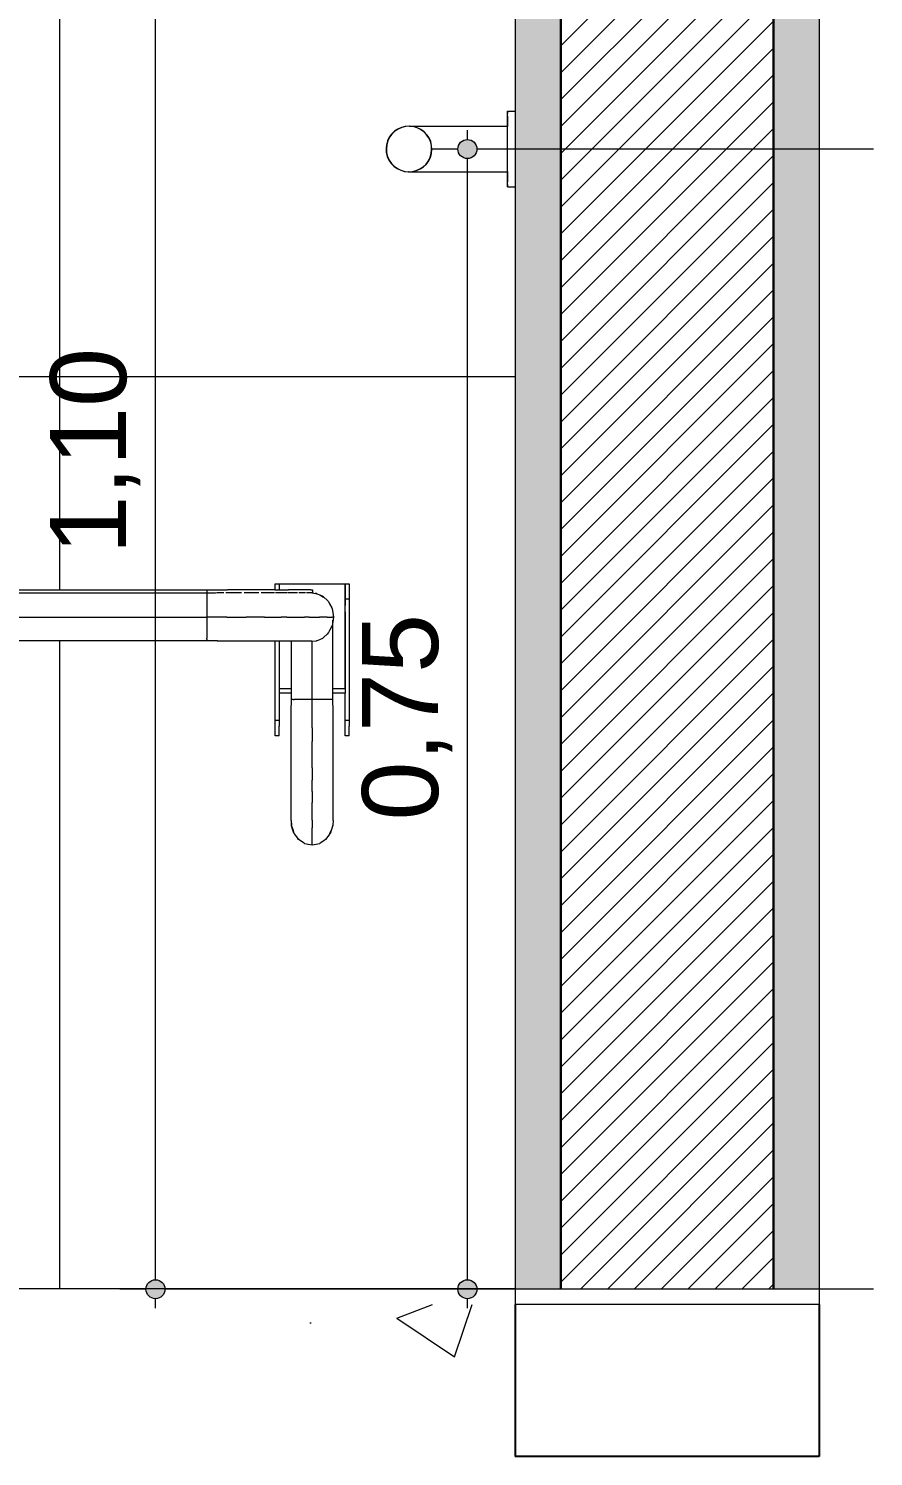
# Model space of a CAD drawing. Header units: metres. Extents: x -1.4 to 64, y -2.2 to 1.7.
# Drawn here: x 56.538 to 57.094, y -2.152 to -1.213 of the extents above; entities that cross this region are included whole.
import ezdxf

# ---------------------------------------------------------------- set-up
doc = ezdxf.new("R2010")
doc.units = ezdxf.units.M
doc.header["$MEASUREMENT"] = 0
doc.layers.add('COTAS CORTE', color=7, linetype='Continuous')
doc.layers.add('PAREDE CONSTRUIR', color=7, linetype='Continuous')
for name, color, linetype, lineweight, true_color in [('COTAS CORTE_Caneta_No__25', 7, 'Continuous', 13, 0x982312), ('LAJES.EST_Caneta_No__254', 7, 'Continuous', 0, 0xd1c9ad), ('LAJES.EST_Caneta_No__97', 7, 'Continuous', 13, 0x6b6b6b), ('LOUCAS-METAIS.ARQ_Caneta_No__96', 7, 'Continuous', 0, 0xb6b6b6), ('PAREDE CONSTRUIR_Caneta_No__97', 7, 'Continuous', 13, 0x6b6b6b)]:
    doc.layers.add(name, color=color, linetype=linetype, lineweight=lineweight, true_color=true_color)
for name, color, linetype, lineweight in [('LAJES.EST_Caneta_No__4', 7, 'Continuous', 25), ('LAJES.EST_Caneta_No__7', 7, 'Continuous', 13), ('LOUCAS-METAIS.ARQ_Caneta_No__255', 255, 'Continuous', 0), ('PAREDE CONSTRUIR_Caneta_No__241', 7, 'Continuous', 13), ('PAREDE CONSTRUIR_Caneta_No__3', 7, 'Continuous', 30)]:
    doc.layers.add(name, color=color, linetype=linetype, lineweight=lineweight)
doc.styles.add('GENERATED_STYLE_1', font='arial.ttf')
doc.dimstyles.new('GENERATED_STYLE__1', dxfattribs={"dimtxt": 0.05, "dimasz": 0.02375, "dimexe": 0.18, "dimexo": 0.267183, "dimgap": 0, "dimtad": 1, "dimzin": 0, "dimdsep": 46, "dimtxsty": 'GENERATED_STYLE_1', "dimblk": 'ARROWHEAD_11', "dimblk1": 'ARROWHEAD_11', "dimblk2": 'ARROWHEAD_11', "dimcen": 0.09, "dimclrd": 256, "dimclre": 256, "dimclrt": 256, "dimadec": 0, "dimazin": 0, "dimtfac": 1, "dimtdec": 4, "dimtmove": 0, "dimatfit": 3, "dimfxl": 0, "dimtolj": 1, "dimtzin": 0, "dimarcsym": 0})
pattern_1 = [(45, (89.65753, -1.54186), (-0.159099, 0.159099), [0, -0.15, 0, -0.225]), (110, (90.15753, -1.54186), (0.2114308, 0.0769545), [0, -0.11, 0, -0.19])]
pattern_2 = [(50, (89.65753, -2.04186), (-0.546554, 0.047817), [0.05715, -0.62865]), (355, (89.6575, -2.04186), (-0.10573, 0.5731705), [0.04572, -0.502922]), (100.4514, (89.70307, -2.04584), (0.440824, 0.525353), [0.04857, -0.534271]), (46.1842, (89.6575, -1.88946), (-0.813237, 0.126127), [0.085725, -0.942975]), (96.6356, (89.7253, -1.9), (0.712212, 0.742278), [0.072855, -0.801407]), (351.1842, (89.6575, -1.88946), (0.712212, 0.742278), [0.06858, -0.75438]), (21, (89.73373, -1.92756), (-0.454843, 0.3067956), [0.05715, -0.62865]), (326, (89.7337, -1.92756), (0.185406, 0.552564), [0.04572, -0.50292]), (71.4514, (89.77163, -1.9531), (0.640249, 0.245768), [0.04857, -0.53427]), (37.5, (89.65753, -2.04186), (0.0092658, 0.2536651), [0, -0.496824, 0, -0.51054, 0, -0.504825]), (7.5, (89.65753, -2.04186), (0.200459, 0.3005417), [0, -0.291084, 0, -0.485394, 0, -0.192405]), (327.5, (89.4876, -2.04186), (-0.4067718, 0.0171862), [0, -0.1905, 0, -0.59436, 0, -0.78867]), (317.5, (89.4114, -2.04186), (0.4443875, 0.0762795), [0, -0.24765, 0, -0.394716, 0, -0.56007])]

# ---------------------------------------------------------------- blocks, each defined once
blk = doc.blocks.new('*D166', base_point=(89.65753, -2.04186))
at = {"layer": 'COTAS CORTE_Caneta_No__25', "linetype": 'Continuous', "lineweight": 13, "true_color": 0x982312}
for points in [[(56.6149, -0.94186), (56.61538, -0.94425), (56.61673, -0.94627), (56.61876, -0.94763), (56.62115, -0.94811), (56.62354, -0.94763), (56.62557, -0.94627), (56.62692, -0.94425), (56.6274, -0.94186), (56.62692, -0.93946), (56.62557, -0.93744), (56.62354, -0.93608), (56.62115, -0.93561), (56.61876, -0.93608), (56.61673, -0.93744), (56.61538, -0.93946)], [(56.6149, -2.04186), (56.61538, -2.04425), (56.61673, -2.04627), (56.61876, -2.04763), (56.62115, -2.04811), (56.62354, -2.04763), (56.62557, -2.04627), (56.62692, -2.04425), (56.6274, -2.04186), (56.62692, -2.03946), (56.62557, -2.03744), (56.62354, -2.03608), (56.62115, -2.03561), (56.61876, -2.03608), (56.61673, -2.03744), (56.61538, -2.03946)]]:
    blk.add_hatch(color=24, dxfattribs=at).paths.add_polyline_path(points)
at = {"layer": 'COTAS CORTE_Caneta_No__25', "color": 24, "linetype": 'Continuous', "lineweight": 13, "true_color": 0x982312}
for p, q in [((56.62115, -0.93561), (56.62115, -0.92936)), ((56.6149, -0.94186), (56.59771, -0.94186)), ((56.62115, -2.03561), (56.62115, -0.94811)), ((56.88833, -0.94186), (56.6274, -0.94186)), ((56.6149, -2.04186), (56.59771, -2.04186)), ((56.88833, -2.04186), (56.6274, -2.04186)), ((56.62115, -2.05436), (56.62115, -2.04811))]:
    blk.add_line(p, q, dxfattribs=at)
for centre in [(56.62115, -0.94186), (56.62115, -2.04186)]:
    blk.add_circle(centre, 0.00625, dxfattribs=at)
at = {"layer": 'COTAS CORTE_Caneta_No__25', "color": 24, "lineweight": 13, "true_color": 0x982312, "insert": (56.61115, -1.55859), "char_height": 0.05, "attachment_point": 7, "rotation": 90, "style": 'GENERATED_STYLE_1'}
blk.add_mtext('\\A1;{\\pql;\\fArial|b0|i0|c0|p0;\\W1.000000;1,10}', dxfattribs=at)
blk = doc.blocks.new('ARROWHEAD_11')
at = {"color": 0, "linetype": 'Continuous', "lineweight": 0}
blk.add_line((0, 0), (-1, 0), dxfattribs=at)
at = {"color": 0, "linetype": 'Continuous', "lineweight": 0, "const_width": 0.25, "flags": 128}
blk.add_lwpolyline([(-0.125, 0, 1), (0.125, 0, 1)], format="xyb", close=True, dxfattribs=at)
blk = doc.blocks.new('*D171', base_point=(89.65753, -2.04186))
at = {"layer": 'COTAS CORTE_Caneta_No__25', "linetype": 'Continuous', "lineweight": 13, "true_color": 0x982312}
for points in [[(55.79227, -1.29186), (55.79274, -1.29425), (55.7941, -1.29627), (55.79612, -1.29763), (55.79852, -1.29811), (55.80091, -1.29763), (55.80294, -1.29627), (55.80429, -1.29425), (55.80477, -1.29186), (55.80429, -1.28946), (55.80294, -1.28744), (55.80091, -1.28608), (55.79852, -1.28561), (55.79612, -1.28608), (55.7941, -1.28744), (55.79274, -1.28946)], [(55.79227, -2.04186), (55.79274, -2.04425), (55.7941, -2.04627), (55.79612, -2.04763), (55.79852, -2.04811), (55.80091, -2.04763), (55.80294, -2.04627), (55.80429, -2.04425), (55.80477, -2.04186), (55.80429, -2.03946), (55.80294, -2.03744), (55.80091, -2.03608), (55.79852, -2.03561), (55.79612, -2.03608), (55.7941, -2.03744), (55.79274, -2.03946)]]:
    blk.add_hatch(color=24, dxfattribs=at).paths.add_polyline_path(points)
at = {"layer": 'COTAS CORTE_Caneta_No__25', "color": 24, "linetype": 'Continuous', "lineweight": 13, "true_color": 0x982312}
for p, q in [((55.79227, -1.29186), (55.77508, -1.29186)), ((56.0657, -1.29186), (55.80477, -1.29186)), ((55.79852, -2.03561), (55.79852, -1.29811)), ((55.79227, -2.04186), (55.77508, -2.04186)), ((56.0657, -2.04186), (55.80477, -2.04186)), ((55.79852, -2.05436), (55.79852, -2.04811))]:
    blk.add_line(p, q, dxfattribs=at)
for centre in [(55.79852, -1.29186), (55.79852, -2.04186)]:
    blk.add_circle(centre, 0.00625, dxfattribs=at)
at = {"layer": 'COTAS CORTE_Caneta_No__25', "color": 24, "lineweight": 13, "true_color": 0x982312, "insert": (55.78852, -1.73359), "char_height": 0.05, "attachment_point": 7, "rotation": 90, "style": 'GENERATED_STYLE_1'}
blk.add_mtext('\\A1;{\\pql;\\fArial|b0|i0|c0|p0;\\W1.000000;0,75}', dxfattribs=at)
blk = doc.blocks.new('*D173', base_point=(89.65753, -2.04186))
at = {"layer": 'COTAS CORTE_Caneta_No__25', "linetype": 'Continuous', "lineweight": 13, "true_color": 0x982312}
for points in [[(56.82012, -1.29186), (56.82059, -1.29425), (56.82195, -1.29627), (56.82398, -1.29763), (56.82637, -1.29811), (56.82876, -1.29763), (56.83079, -1.29627), (56.83214, -1.29425), (56.83262, -1.29186), (56.83214, -1.28946), (56.83079, -1.28744), (56.82876, -1.28608), (56.82637, -1.28561), (56.82398, -1.28608), (56.82195, -1.28744), (56.82059, -1.28946)], [(56.82012, -2.04186), (56.82059, -2.04425), (56.82195, -2.04627), (56.82398, -2.04763), (56.82637, -2.04811), (56.82876, -2.04763), (56.83079, -2.04627), (56.83214, -2.04425), (56.83262, -2.04186), (56.83214, -2.03946), (56.83079, -2.03744), (56.82876, -2.03608), (56.82637, -2.03561), (56.82398, -2.03608), (56.82195, -2.03744), (56.82059, -2.03946)]]:
    blk.add_hatch(color=24, dxfattribs=at).paths.add_polyline_path(points)
at = {"layer": 'COTAS CORTE_Caneta_No__25', "color": 24, "linetype": 'Continuous', "lineweight": 13, "true_color": 0x982312}
for p, q in [((56.82637, -1.28561), (56.82637, -1.27936)), ((56.82012, -1.29186), (56.80293, -1.29186)), ((57.09355, -1.29186), (56.83262, -1.29186)), ((56.82637, -2.03561), (56.82637, -1.29811)), ((56.82012, -2.04186), (56.80293, -2.04186)), ((57.09355, -2.04186), (56.83262, -2.04186)), ((56.82637, -2.05436), (56.82637, -2.04811))]:
    blk.add_line(p, q, dxfattribs=at)
for centre in [(56.82637, -1.29186), (56.82637, -2.04186)]:
    blk.add_circle(centre, 0.00625, dxfattribs=at)
at = {"layer": 'COTAS CORTE_Caneta_No__25', "color": 24, "lineweight": 13, "true_color": 0x982312, "insert": (56.81637, -1.73359), "char_height": 0.05, "attachment_point": 7, "rotation": 90, "style": 'GENERATED_STYLE_1'}
blk.add_mtext('\\A1;{\\pql;\\fArial|b0|i0|c0|p0;\\W1.000000;0,75}', dxfattribs=at)

msp = doc.modelspace()

# ---------------------------------------------------------------- hatches: boundary and pattern name
at = {"layer": 'LAJES.EST_Caneta_No__254', "linetype": 'Continuous', "lineweight": 0, "true_color": 0xd1c9ad}
h = msp.add_hatch(dxfattribs=at)
h.set_pattern_fill('Haie_OD_0012', color=9, style=0, pattern_type=2)
h.set_pattern_definition(pattern_1)
h.paths.add_polyline_path([(54.75783, -2.04186), (54.75783, -2.05186), (56.85783, -2.05186), (56.85783, -2.04186)])
h = msp.add_hatch(dxfattribs=at)
h.set_pattern_fill('Haie_OD_0012', color=9, style=0, pattern_type=2)
h.set_pattern_definition(pattern_1)
h.paths.add_polyline_path([(57.05783, -2.04186), (56.85783, -2.04186), (56.85783, -2.05186), (57.05783, -2.05186)])
at = {"layer": 'LAJES.EST_Caneta_No__97', "linetype": 'Continuous', "lineweight": 13, "true_color": 0x6b6b6b}
h = msp.add_hatch(dxfattribs=at)
h.set_pattern_fill('AR_CONC_0012', color=251, style=0, pattern_type=2)
h.set_pattern_definition(pattern_2)
h.paths.add_polyline_path([(54.75783, -2.15186), (56.85783, -2.15186), (56.85783, -2.05186), (54.75783, -2.05186)])
h = msp.add_hatch(dxfattribs=at)
h.set_pattern_fill('AR_CONC_0012', color=251, style=0, pattern_type=2)
h.set_pattern_definition(pattern_2)
h.paths.add_polyline_path([(57.05783, -2.05186), (56.85783, -2.05186), (56.85783, -2.15186), (57.05783, -2.15186)])
at = {"layer": 'PAREDE CONSTRUIR', "linetype": 'Continuous', "lineweight": 0, "true_color": 0xffffff}
for points in [[(56.85783, -2.04186), (56.88783, -2.04186), (56.88783, 0.15814), (56.85783, 0.15814)], [(57.02783, -2.04186), (57.05783, -2.04186), (57.05783, 0.15814), (57.02783, 0.15814)]]:
    msp.add_hatch(color=7, dxfattribs=at).paths.add_polyline_path(points)
at = {"layer": 'PAREDE CONSTRUIR', "linetype": 'Continuous', "lineweight": 0, "true_color": 0x000000}
h = msp.add_hatch(dxfattribs=at)
h.set_pattern_fill('common_brick_0012', color=18, style=0, pattern_type=2)
h.set_pattern_definition([(45, (89.657527, -2.041855), (-0.008838835, 0.008838835), [])])
h.paths.add_polyline_path([(56.96783, 0.15814), (56.88783, 0.15814), (56.88783, -2.04186), (57.02783, -2.04186), (57.02783, 0.15814)])
at = {"layer": 'PAREDE CONSTRUIR_Caneta_No__97', "linetype": 'Continuous', "lineweight": 13, "true_color": 0x6b6b6b}
h = msp.add_hatch(dxfattribs=at)
h.set_pattern_fill('Ceramica_60_x_60_0012', color=251, style=0, pattern_type=2)
h.set_pattern_definition([(0, (54.75783, -2.04186), (0, 0.6), []), (90, (54.75783, -2.04186), (-0.6, 0), [])])
h.paths.add_polyline_path([(54.75783, -2.04186), (56.85783, -2.04186), (56.85783, -1.31679), (56.85283, -1.31679), (56.85283, -1.31513), (56.85283, -1.3114), (56.85283, -1.30685), (56.78759, -1.30685), (56.78499, -1.30658), (56.78248, -1.30586), (56.78013, -1.30471), (56.77802, -1.30318), (56.7762, -1.3013), (56.77474, -1.29913), (56.77367, -1.29674), (56.77304, -1.2942), (56.77286, -1.29159), (56.77313, -1.28899), (56.77385, -1.28648), (56.775, -1.28413), (56.77654, -1.28201), (56.77842, -1.2802), (56.78058, -1.27874), (56.78297, -1.27767), (56.78551, -1.27704), (56.78812, -1.27686), (56.85283, -1.27686), (56.85283, -1.27231), (56.85283, -1.26858), (56.85283, -1.26693), (56.85783, -1.26693), (56.85783, -0.97586), (56.83183, -0.97586), (56.83183, -0.95744), (56.81783, -0.95744), (56.81783, -0.95586), (56.80983, -0.95586), (56.80983, -0.97586), (56.79583, -0.97586), (56.79583, -0.98086), (56.79433, -0.98086), (56.79433, -1.18686), (56.79346, -1.19011), (56.79108, -1.1925), (56.78783, -1.19337), (56.78458, -1.1925), (56.7822, -1.19011), (56.78133, -1.18686), (56.78133, -0.98086), (56.77983, -0.98086), (56.77983, -0.97586), (56.76983, -0.97586), (56.76983, -0.97486), (56.75483, -0.97486), (56.75483, -0.97336), (56.75283, -0.97336), (56.75283, -0.97456), (56.72983, -0.97456), (56.72983, -1.0317), (56.71283, -1.0317), (56.71283, -0.92577), (56.74609, -0.92577), (56.74625, -0.92636), (56.75483, -0.92636), (56.75483, -0.92486), (56.76983, -0.92486), (56.76983, -0.92386), (56.78083, -0.92386), (56.78083, -0.91786), (56.77883, -0.91786), (56.77883, -0.89986), (56.78374, -0.89986), (56.78483, -0.87974), (56.78483, -0.38444), (56.78024, -0.37986), (56.77783, -0.37086), (56.78024, -0.36186), (56.78162, -0.36048), (56.77968, -0.35632), (56.77741, -0.35738), (56.73463, -0.27167), (56.71566, -0.23937), (56.71557, -0.23923), (56.71431, -0.24011), (56.71144, -0.23602), (56.70898, -0.23774), (56.65736, -0.16402), (56.65982, -0.1623), (56.65695, -0.1582), (56.67907, -0.14271), (56.67921, -0.14274), (56.69545, -0.15565), (56.72987, -0.2048), (56.73645, -0.22449), (56.73642, -0.22463), (56.73554, -0.22525), (56.73677, -0.22742), (56.75536, -0.26147), (56.78483, -0.32226), (56.78483, 0.07614), (56.40583, 0.07614), (56.40583, 0.07514), (56.44483, 0.07514), (56.44483, 0.07214), (56.51483, 0.07214), (56.51483, 0.06014), (56.50483, 0.06014), (56.50483, 0.05814), (56.28483, 0.05814), (56.28483, 0.06014), (56.27483, 0.06014), (56.27483, 0.07214), (56.34483, 0.07214), (56.34483, 0.07514), (56.38383, 0.07514), (56.38383, 0.07614), (56.37283, 0.07614), (56.37283, 0.10014), (56.84983, 0.10014), (56.84983, 0.11814), (56.84783, 0.11814), (56.84783, 0.99814), (56.85783, 0.99814), (56.85783, 1.10814), (54.75783, 1.10814), (54.75783, -0.71713), (54.76283, -0.71713), (54.76283, -0.72686), (54.76868, -0.72686), (54.78454, -0.72865), (54.80041, -0.7342), (54.81465, -0.74315), (54.82654, -0.75504), (54.83549, -0.76927), (54.84104, -0.78515), (54.84283, -0.80101), (54.84283, -1.0827), (54.84104, -1.09856), (54.83549, -1.11444), (54.82654, -1.12867), (54.81465, -1.14056), (54.80041, -1.14951), (54.78454, -1.15507), (54.76868, -1.15685), (54.76283, -1.15685), (54.76283, -1.16686), (54.75783, -1.16686)])
h.paths.add_polyline_path([(54.82769, -1.29185), (54.82768, -1.28888), (54.82874, -1.28263), (54.83088, -1.27667), (54.83401, -1.27117), (54.83806, -1.26629), (54.84289, -1.2622), (54.84562, -1.2606), (54.84709, -1.25974), (54.84968, -1.25754), (54.85184, -1.25493), (54.85325, -1.25239), (54.85712, -1.2445), (54.85728, -1.24376), (54.85761, -1.24196), (54.85769, -1.24188), (54.85769, -1.24184), (55.03767, -1.24184), (55.03767, -1.12186), (55.07767, -1.12186), (55.07767, -1.24184), (55.25769, -1.24184), (55.2577, -1.24188), (55.25777, -1.24196), (55.25811, -1.24376), (55.25827, -1.2445), (55.26214, -1.25239), (55.26355, -1.25493), (55.26571, -1.25754), (55.2683, -1.25974), (55.26977, -1.2606), (55.2725, -1.2622), (55.27733, -1.26629), (55.28138, -1.27117), (55.28451, -1.27667), (55.28665, -1.28263), (55.28771, -1.28888), (55.2877, -1.29185), (55.28767, -1.29186), (55.27772, -1.29186), (55.27772, -1.29843), (55.27543, -1.31138), (55.27093, -1.32375), (55.26435, -1.33514), (55.25589, -1.34522), (55.24581, -1.35368), (55.24105, -1.35642), (55.22753, -1.36449), (55.19809, -1.37569), (55.16715, -1.38161), (55.1488, -1.38186), (55.07869, -1.38186), (55.07869, -1.40186), (55.03669, -1.40186), (55.03669, -1.38186), (54.96659, -1.38186), (54.94824, -1.38161), (54.9173, -1.37569), (54.88786, -1.36449), (54.87434, -1.35642), (54.86958, -1.35368), (54.8595, -1.34522), (54.85104, -1.33514), (54.84446, -1.32375), (54.83996, -1.31138), (54.83767, -1.29843), (54.83767, -1.29186), (54.82772, -1.29185)], flags=0)
h.paths.add_polyline_path([(55.3329, -0.74372), (55.33346, -0.73629), (55.33618, -0.72936), (55.34083, -0.72353), (55.34699, -0.71933), (55.35411, -0.71713), (55.36156, -0.71713), (55.36868, -0.71933), (55.37484, -0.72353), (55.37948, -0.72936), (55.38221, -0.73629), (55.38276, -0.74372), (55.3811, -0.75099), (55.37738, -0.75744), (55.37283, -0.76166), (55.37283, -1.12216), (55.37484, -1.12353), (55.37948, -1.12936), (55.38221, -1.13629), (55.38276, -1.14372), (55.3811, -1.15099), (55.37738, -1.15744), (55.37192, -1.16251), (55.3652, -1.16574), (55.35783, -1.16686), (55.35046, -1.16574), (55.34375, -1.16251), (55.33829, -1.15744), (55.33456, -1.15099), (55.3329, -1.14372), (55.33346, -1.13629), (55.33618, -1.12936), (55.34083, -1.12353), (55.34283, -1.12216), (55.34283, -0.76166), (55.33829, -0.75744), (55.33456, -0.75099)], flags=0)
h.paths.add_polyline_path([(55.98456, -1.30099), (55.9829, -1.29372), (55.98346, -1.28629), (55.98618, -1.27936), (55.99083, -1.27353), (55.99283, -1.27216), (55.99283, -0.61166), (55.98829, -0.60744), (55.98456, -0.60099), (55.9829, -0.59372), (55.98346, -0.58629), (55.98618, -0.57936), (55.99083, -0.57353), (55.99699, -0.56933), (56.00411, -0.56713), (56.01156, -0.56713), (56.01868, -0.56933), (56.02484, -0.57353), (56.02948, -0.57936), (56.03221, -0.58629), (56.03276, -0.59372), (56.0311, -0.60099), (56.02738, -0.60744), (56.02283, -0.61166), (56.02283, -1.27216), (56.02484, -1.27353), (56.02948, -1.27936), (56.03221, -1.28629), (56.03276, -1.29372), (56.0311, -1.30099), (56.02738, -1.30744), (56.02192, -1.31251), (56.0152, -1.31574), (56.00783, -1.31686), (56.00046, -1.31574), (55.99375, -1.31251), (55.98829, -1.30744)], flags=0)
h.paths.add_polyline_path([(56.05109, -1.67776), (56.04845, -1.67776), (56.04845, -1.57776), (56.09713, -1.57776), (56.09713, -1.57852), (56.09713, -1.58068), (56.09713, -1.58186), (56.69982, -1.58186), (56.69982, -1.57776), (56.74849, -1.57776), (56.74849, -1.57852), (56.7485, -1.58068), (56.7485, -1.58393), (56.7485, -1.58776), (56.7485, -1.66776), (56.7485, -1.67158), (56.7485, -1.67483), (56.74849, -1.67699), (56.74849, -1.67776), (56.74585, -1.67776), (56.74585, -1.64976), (56.7379, -1.64976), (56.7379, -1.65386), (56.73811, -1.6617), (56.73811, -1.66946), (56.73811, -1.68447), (56.7381, -1.6983), (56.7381, -1.70461), (56.73809, -1.71154), (56.73809, -1.7157), (56.73808, -1.72037), (56.73808, -1.72441), (56.73807, -1.72777), (56.73807, -1.73041), (56.73806, -1.73232), (56.73806, -1.73347), (56.73784, -1.73598), (56.73784, -1.73662), (56.73744, -1.73788), (56.73701, -1.73953), (56.73674, -1.74009), (56.7362, -1.74181), (56.73312, -1.74604), (56.72897, -1.7488), (56.72424, -1.74976), (56.72414, -1.74976), (56.71941, -1.7488), (56.71526, -1.74604), (56.71218, -1.74181), (56.71054, -1.73662), (56.71054, -1.73498), (56.71044, -1.73347), (56.71044, -1.73232), (56.71045, -1.73041), (56.71046, -1.72777), (56.71046, -1.72441), (56.71047, -1.72037), (56.71047, -1.7157), (56.71047, -1.71042), (56.71048, -1.70461), (56.71048, -1.6983), (56.71049, -1.68447), (56.71049, -1.66946), (56.71049, -1.6617), (56.7107, -1.65386), (56.7107, -1.64976), (56.70247, -1.64976), (56.70247, -1.67158), (56.70247, -1.67483), (56.70246, -1.67699), (56.70246, -1.67776), (56.69982, -1.67776), (56.69982, -1.61566), (56.6618, -1.61566), (56.65499, -1.61541), (56.14258, -1.61541), (56.13577, -1.61566), (56.09713, -1.61566), (56.09713, -1.66776), (56.09713, -1.67158), (56.09713, -1.67483), (56.09713, -1.67699), (56.09713, -1.67776), (56.09448, -1.67776), (56.09448, -1.64976), (56.08654, -1.64976), (56.08654, -1.65386), (56.08675, -1.6617), (56.08674, -1.66946), (56.08674, -1.68447), (56.08674, -1.6983), (56.08673, -1.70461), (56.08672, -1.7157), (56.08672, -1.72037), (56.08671, -1.72441), (56.08671, -1.72777), (56.0867, -1.73041), (56.0867, -1.73232), (56.08669, -1.73347), (56.08648, -1.73598), (56.08648, -1.73662), (56.08608, -1.73788), (56.08564, -1.73953), (56.08538, -1.74009), (56.08484, -1.74181), (56.08175, -1.74604), (56.0776, -1.7488), (56.07288, -1.74976), (56.07277, -1.74976), (56.06805, -1.7488), (56.0639, -1.74604), (56.06081, -1.74181), (56.05917, -1.73662), (56.05917, -1.73498), (56.05907, -1.73347), (56.05908, -1.73232), (56.05909, -1.73041), (56.05909, -1.72777), (56.0591, -1.72441), (56.0591, -1.72037), (56.05911, -1.7157), (56.05911, -1.71042), (56.05911, -1.70461), (56.05912, -1.6983), (56.05912, -1.68447), (56.05913, -1.66946), (56.05913, -1.6617), (56.05934, -1.65386), (56.05934, -1.64976), (56.0511, -1.64976), (56.0511, -1.66776), (56.0511, -1.67158), (56.0511, -1.67483), (56.0511, -1.67699)], flags=0)
h = msp.add_hatch(dxfattribs=at)
h.set_pattern_fill('Ceramica_60_x_60_0012', color=251, style=0, pattern_type=2)
h.set_pattern_definition([(3e-11, (54.75783, -2.04186), (0, 0.6), []), (90, (54.75783, -2.04186), (-0.6, 0), [])])
h.paths.add_polyline_path([(56.85284, -1.26748), (56.85283, -1.27686), (56.85284, -1.27723), (56.85284, -1.279)])
h = msp.add_hatch(dxfattribs=at)
h.set_pattern_fill('Ceramica_60_x_60_0012', color=251, style=0, pattern_type=2)
h.set_pattern_definition([(360, (54.75783, -2.04186), (0, 0.6), []), (90, (54.75783, -2.04186), (-0.6, 0), [])])
h.paths.add_polyline_path([(56.85283, -1.30685), (56.85284, -1.31623), (56.85284, -1.30497), (56.85283, -1.30667)])
h = msp.add_hatch(dxfattribs=at)
h.set_pattern_fill('Ceramica_60_x_60_0012', color=251, style=0, pattern_type=2)
h.set_pattern_definition([(0, (54.75783, -2.04186), (0, 0.6), []), (90, (54.75783, -2.04186), (-0.6, 0), [])])
h.paths.add_polyline_path([(56.66064, -1.5839), (56.13693, -1.5839), (56.14258, -1.5841), (56.65499, -1.5841)])

# ---------------------------------------------------------------- linework, layer by layer
at = {"layer": 'LAJES.EST_Caneta_No__4', "color": 7, "linetype": 'Continuous', "lineweight": 25}
for p, q in [((56.85783, -2.05186), (56.85783, -2.15186)), ((57.05783, -2.05186), (57.05783, -2.05686)), ((57.05783, -2.05686), (57.05783, -2.15186)), ((57.05783, -2.15186), (56.85783, -2.15186))]:
    msp.add_line(p, q, dxfattribs=at)
at = {"layer": 'LAJES.EST_Caneta_No__7', "color": 7, "linetype": 'Continuous', "lineweight": 13}
for p, q in [((56.85783, -2.04186), (56.85783, -2.05186)), ((57.05783, -2.04186), (57.05783, -2.05186)), ((57.05783, -2.05186), (56.85783, -2.05186))]:
    msp.add_line(p, q, dxfattribs=at)
at = {"layer": 'LAJES.EST_Caneta_No__7', "color": 7, "linetype": 'Continuous', "lineweight": 13, "flags": 128}
msp.add_lwpolyline([(57.05783, -2.04186), (57.02783, -2.04186), (56.88783, -2.04186), (56.85783, -2.04186)], dxfattribs=at)
at = {"layer": 'LOUCAS-METAIS.ARQ_Caneta_No__255', "color": 255, "linetype": 'Continuous', "lineweight": 0, "flags": 128}
msp.add_lwpolyline([(56.77324, -1.2942), (56.77387, -1.29674), (56.77494, -1.29913), (56.7764, -1.3013), (56.77822, -1.30318), (56.78033, -1.30471), (56.78268, -1.30586), (56.78519, -1.30658), (56.78779, -1.30685), (56.7904, -1.30667), (56.79294, -1.30604), (56.79533, -1.30497), (56.7975, -1.30351), (56.79938, -1.3017), (56.80091, -1.29958), (56.80206, -1.29723), (56.80278, -1.29472), (56.80305, -1.29212), (56.80287, -1.28951), (56.80224, -1.28697), (56.80118, -1.28458), (56.79971, -1.28242), (56.7979, -1.28053), (56.79578, -1.279), (56.79343, -1.27785), (56.79092, -1.27713), (56.78832, -1.27686), (56.78571, -1.27704), (56.78317, -1.27767), (56.78078, -1.27874), (56.77862, -1.2802), (56.77674, -1.28201), (56.7752, -1.28413), (56.77405, -1.28648), (56.77333, -1.28899), (56.77306, -1.29159)], close=True, dxfattribs=at)
at = {"layer": 'LOUCAS-METAIS.ARQ_Caneta_No__96', "color": 253, "linetype": 'Continuous', "lineweight": 0, "true_color": 0xb6b6b6}
for p, q in [((56.85284, -1.26748), (56.85283, -1.26693)), ((56.85283, -1.26693), (56.85783, -1.26693)), ((56.85283, -1.26748), (56.85283, -1.26858)), ((56.85284, -1.2702), (56.85284, -1.26748)), ((56.78551, -1.27704), (56.78297, -1.27767)), ((56.78812, -1.27686), (56.78551, -1.27704)), ((56.78832, -1.27686), (56.78812, -1.27686)), ((56.79072, -1.27713), (56.7882, -1.27687)), ((56.78832, -1.27686), (56.78961, -1.27686)), ((56.78961, -1.27686), (56.79403, -1.27686)), ((56.79323, -1.27785), (56.79072, -1.27713)), ((56.79403, -1.27686), (56.80114, -1.27686)), ((56.80114, -1.27686), (56.81059, -1.27686)), ((56.81059, -1.27686), (56.82192, -1.27686)), ((56.82192, -1.27686), (56.83454, -1.27686)), ((56.83454, -1.27686), (56.84785, -1.27686)), ((56.84785, -1.27686), (56.85283, -1.27686)), ((56.85283, -1.2702), (56.85283, -1.27231)), ((56.85283, -1.27231), (56.85283, -1.27686)), ((56.85283, -1.27686), (56.85283, -1.27713)), ((56.85284, -1.27485), (56.85284, -1.2702)), ((56.85284, -1.28101), (56.85284, -1.27485)), ((56.77385, -1.28648), (56.77313, -1.28899)), ((56.775, -1.28413), (56.77385, -1.28648)), ((56.77654, -1.28201), (56.775, -1.28413)), ((56.77842, -1.2802), (56.77654, -1.28201)), ((56.78058, -1.27874), (56.77842, -1.2802)), ((56.78297, -1.27767), (56.78058, -1.27874)), ((56.79558, -1.279), (56.79323, -1.27785)), ((56.7977, -1.28053), (56.79558, -1.279)), ((56.79951, -1.28242), (56.7977, -1.28053)), ((56.80098, -1.28458), (56.79951, -1.28242)), ((56.80204, -1.28697), (56.80098, -1.28458)), ((56.85284, -1.28813), (56.85284, -1.28101)), ((56.77313, -1.28899), (56.77286, -1.29159)), ((56.77286, -1.29159), (56.77304, -1.2942)), ((56.77304, -1.2942), (56.77367, -1.29674)), ((56.80186, -1.29723), (56.80258, -1.29472)), ((56.80267, -1.28951), (56.80204, -1.28697)), ((56.80258, -1.29472), (56.80285, -1.29212)), ((56.80285, -1.29212), (56.80267, -1.28951)), ((56.85284, -1.29558), (56.85284, -1.28813)), ((56.85284, -1.3027), (56.85284, -1.29558)), ((56.77367, -1.29674), (56.77474, -1.29913)), ((56.77474, -1.29913), (56.7762, -1.3013)), ((56.7762, -1.3013), (56.77802, -1.30318)), ((56.77802, -1.30318), (56.78013, -1.30471)), ((56.78013, -1.30471), (56.78248, -1.30586)), ((56.79274, -1.30604), (56.79513, -1.30497)), ((56.79513, -1.30497), (56.7973, -1.30351)), ((56.7973, -1.30351), (56.79918, -1.3017)), ((56.79918, -1.3017), (56.80071, -1.29958)), ((56.80071, -1.29958), (56.80186, -1.29723)), ((56.85284, -1.30886), (56.85284, -1.3027)), ((56.78248, -1.30586), (56.78499, -1.30658)), ((56.78499, -1.30658), (56.78759, -1.30685)), ((56.78779, -1.30685), (56.78759, -1.30685)), ((56.78771, -1.30684), (56.7902, -1.30667)), ((56.78779, -1.30685), (56.7891, -1.30685)), ((56.7891, -1.30685), (56.79355, -1.30685)), ((56.7902, -1.30667), (56.79274, -1.30604)), ((56.79355, -1.30685), (56.80073, -1.30685)), ((56.80073, -1.30685), (56.81027, -1.30685)), ((56.81027, -1.30685), (56.82169, -1.30685)), ((56.82169, -1.30685), (56.83442, -1.30685)), ((56.83442, -1.30685), (56.84782, -1.30685)), ((56.84782, -1.30685), (56.85283, -1.30685)), ((56.85283, -1.30667), (56.85283, -1.30685)), ((56.85283, -1.30685), (56.85283, -1.3114)), ((56.85283, -1.3114), (56.85283, -1.31351)), ((56.85284, -1.31351), (56.85284, -1.30886)), ((56.85284, -1.31623), (56.85284, -1.31351)), ((56.85283, -1.31513), (56.85283, -1.31623)), ((56.85283, -1.31679), (56.85284, -1.31623)), ((56.85283, -1.31679), (56.85783, -1.31679)), ((56.69982, -1.57776), (56.69986, -1.57776)), ((56.69982, -1.58186), (56.69982, -1.57776)), ((56.69986, -1.57852), (56.69986, -1.57776)), ((56.69986, -1.57776), (56.70246, -1.57776)), ((56.70246, -1.57776), (56.70246, -1.57852)), ((56.70246, -1.57776), (56.74585, -1.57776)), ((56.74585, -1.57776), (56.74585, -1.5922)), ((56.74585, -1.57776), (56.74588, -1.57776)), ((56.74588, -1.57776), (56.74849, -1.57776)), ((56.74589, -1.57852), (56.74588, -1.57776)), ((56.74849, -1.57776), (56.74849, -1.57852)), ((56.14258, -1.58186), (56.65499, -1.58186)), ((56.65499, -1.5839), (56.14258, -1.5839)), ((56.65499, -1.5841), (56.14258, -1.5841)), ((56.65499, -1.58186), (56.65499, -1.5839)), ((56.65499, -1.58186), (56.66177, -1.58186)), ((56.6618, -1.58386), (56.65499, -1.5841)), ((56.66064, -1.5839), (56.65499, -1.5839)), ((56.65499, -1.5841), (56.65499, -1.58421)), ((56.65499, -1.58421), (56.65499, -1.58528)), ((56.65499, -1.58528), (56.65499, -1.58599)), ((56.65499, -1.58599), (56.65499, -1.58665)), ((56.65499, -1.58665), (56.655, -1.58865)), ((56.66177, -1.58186), (56.66705, -1.58186)), ((56.66609, -1.58386), (56.6618, -1.58386)), ((56.66705, -1.58186), (56.66851, -1.58186)), ((56.66854, -1.58386), (56.66754, -1.58386)), ((56.67875, -1.58186), (56.66851, -1.58186)), ((56.67515, -1.58386), (56.66854, -1.58386)), ((56.67777, -1.58386), (56.67515, -1.58386)), ((56.68972, -1.58186), (56.67875, -1.58186)), ((56.68157, -1.58386), (56.67956, -1.58386)), ((56.68773, -1.58386), (56.68157, -1.58386)), ((56.68907, -1.58386), (56.68773, -1.58386)), ((56.69963, -1.58186), (56.68972, -1.58186)), ((56.69358, -1.58386), (56.69058, -1.58386)), ((56.69905, -1.58386), (56.69358, -1.58386)), ((56.69942, -1.58386), (56.69905, -1.58386)), ((56.69963, -1.58186), (56.70391, -1.58186)), ((56.69986, -1.58068), (56.69986, -1.57852)), ((56.69986, -1.58186), (56.69986, -1.58068)), ((56.7041, -1.58386), (56.70011, -1.58386)), ((56.70246, -1.57852), (56.70247, -1.58068)), ((56.70247, -1.58068), (56.70247, -1.58186)), ((56.70391, -1.58186), (56.70819, -1.58186)), ((56.70771, -1.58386), (56.7041, -1.58386)), ((56.70819, -1.58186), (56.70862, -1.58186)), ((56.70867, -1.58386), (56.70834, -1.58386)), ((56.71513, -1.58186), (56.70862, -1.58186)), ((56.71273, -1.58386), (56.70867, -1.58386)), ((56.71453, -1.58386), (56.71273, -1.58386)), ((56.72024, -1.58186), (56.71513, -1.58186)), ((56.71623, -1.58386), (56.71543, -1.58386)), ((56.71914, -1.58386), (56.71623, -1.58386)), ((56.71986, -1.58386), (56.71914, -1.58386)), ((56.72336, -1.58186), (56.72024, -1.58186)), ((56.72143, -1.58386), (56.7205, -1.58386)), ((56.72308, -1.58386), (56.72143, -1.58386)), ((56.72323, -1.58386), (56.72308, -1.58386)), ((56.72336, -1.58186), (56.72382, -1.58186)), ((56.72408, -1.58386), (56.72345, -1.58386)), ((56.72382, -1.58186), (56.72441, -1.58186)), ((56.72408, -1.58386), (56.72676, -1.58416)), ((56.72441, -1.58186), (56.72441, -1.58389)), ((56.7262, -1.5841), (56.72681, -1.5841)), ((56.72676, -1.58416), (56.72934, -1.58507)), ((56.72681, -1.5841), (56.72709, -1.58421)), ((56.72709, -1.58421), (56.72798, -1.58459)), ((56.72934, -1.58507), (56.73171, -1.58653)), ((56.7298, -1.58535), (56.73131, -1.58599)), ((56.73131, -1.58599), (56.732, -1.58665)), ((56.732, -1.58665), (56.73407, -1.58865)), ((56.74589, -1.58068), (56.74589, -1.57852)), ((56.74589, -1.58393), (56.74589, -1.58068)), ((56.74589, -1.58776), (56.74589, -1.58393)), ((56.74849, -1.57852), (56.7485, -1.58068)), ((56.7485, -1.58068), (56.7485, -1.58393)), ((56.7485, -1.58393), (56.7485, -1.58776)), ((56.655, -1.58865), (56.655, -1.58953)), ((56.655, -1.58953), (56.655, -1.59103)), ((56.655, -1.59103), (56.655, -1.59372)), ((56.655, -1.59372), (56.655, -1.59432)), ((56.655, -1.59432), (56.655, -1.5967)), ((56.655, -1.5967), (56.655, -1.59976)), ((56.73407, -1.58865), (56.73499, -1.58953)), ((56.73499, -1.58953), (56.73573, -1.59103)), ((56.73573, -1.59103), (56.73708, -1.59372)), ((56.73708, -1.59372), (56.73738, -1.59432)), ((56.73738, -1.59432), (56.73775, -1.5967)), ((56.73775, -1.5967), (56.73822, -1.59976)), ((56.74588, -1.5922), (56.74585, -1.5922)), ((56.74585, -1.59278), (56.74585, -1.5922)), ((56.74585, -1.5942), (56.74585, -1.59278)), ((56.74585, -1.59561), (56.74585, -1.5942)), ((56.74585, -1.5962), (56.74585, -1.59561)), ((56.74585, -1.5962), (56.74585, -1.64676)), ((56.74585, -1.5962), (56.74588, -1.5962)), ((56.74589, -1.59327), (56.74588, -1.5922)), ((56.74589, -1.58776), (56.7485, -1.58776)), ((56.74589, -1.64676), (56.74589, -1.58776)), ((56.74589, -1.5962), (56.74589, -1.59327)), ((56.74589, -1.6002), (56.74589, -1.5962)), ((56.7485, -1.58776), (56.7485, -1.66776)), ((56.14259, -1.59976), (56.655, -1.59976)), ((56.655, -1.59976), (56.655, -1.60281)), ((56.66314, -1.59976), (56.655, -1.59976)), ((56.655, -1.60281), (56.655, -1.60519)), ((56.655, -1.60519), (56.655, -1.60579)), ((56.655, -1.60579), (56.655, -1.60848)), ((56.66803, -1.59976), (56.66314, -1.59976)), ((56.66803, -1.59976), (56.6712, -1.59976)), ((56.6712, -1.59976), (56.67914, -1.59976)), ((56.67914, -1.59976), (56.68073, -1.59976)), ((56.68677, -1.59976), (56.68073, -1.59976)), ((56.6928, -1.59976), (56.68677, -1.59976)), ((56.6928, -1.59976), (56.6942, -1.59976)), ((56.6942, -1.59976), (56.70116, -1.59976)), ((56.70116, -1.59976), (56.70394, -1.59976)), ((56.70766, -1.59976), (56.70394, -1.59976)), ((56.70766, -1.59976), (56.71387, -1.59976)), ((56.71387, -1.59976), (56.71917, -1.59976)), ((56.72235, -1.59976), (56.71917, -1.59976)), ((56.72235, -1.59976), (56.72406, -1.59976)), ((56.72406, -1.59976), (56.72832, -1.59976)), ((56.72832, -1.59976), (56.72917, -1.59976)), ((56.73167, -1.59976), (56.72917, -1.59976)), ((56.73416, -1.59976), (56.73167, -1.59976)), ((56.73416, -1.59976), (56.73454, -1.59976)), ((56.73454, -1.59976), (56.73644, -1.59976)), ((56.73708, -1.60579), (56.73573, -1.60848)), ((56.73644, -1.59976), (56.7372, -1.59976)), ((56.73738, -1.60519), (56.73708, -1.60579)), ((56.73758, -1.59976), (56.7372, -1.59976)), ((56.73775, -1.60281), (56.73738, -1.60519)), ((56.73758, -1.59976), (56.73822, -1.59976)), ((56.73822, -1.59976), (56.73775, -1.60281)), ((56.7379, -1.65386), (56.7379, -1.60181)), ((56.74588, -1.6042), (56.74588, -1.60478)), ((56.74589, -1.6042), (56.74589, -1.6002)), ((56.74589, -1.60712), (56.74589, -1.6042)), ((56.65499, -1.61541), (56.14258, -1.61541)), ((56.6618, -1.61566), (56.65498, -1.61541)), ((56.655, -1.61086), (56.65499, -1.61286)), ((56.65499, -1.61286), (56.65499, -1.61353)), ((56.65499, -1.61423), (56.65499, -1.61353)), ((56.65499, -1.61423), (56.65499, -1.6153)), ((56.65499, -1.6153), (56.65499, -1.61541)), ((56.66206, -1.61535), (56.65499, -1.61541)), ((56.655, -1.60848), (56.655, -1.60998)), ((56.655, -1.60998), (56.655, -1.61086)), ((56.72408, -1.61566), (56.72681, -1.61541)), ((56.72709, -1.6153), (56.72681, -1.61541)), ((56.72709, -1.6153), (56.72934, -1.61444)), ((56.72934, -1.61444), (56.73131, -1.61353)), ((56.732, -1.61286), (56.73131, -1.61353)), ((56.73407, -1.61086), (56.732, -1.61286)), ((56.73499, -1.60998), (56.73407, -1.61086)), ((56.73573, -1.60848), (56.73499, -1.60998)), ((56.74588, -1.6082), (56.74589, -1.60712)), ((56.66854, -1.61566), (56.6618, -1.61566)), ((56.67515, -1.61566), (56.66854, -1.61566)), ((56.68157, -1.61566), (56.67515, -1.61566)), ((56.68773, -1.61566), (56.68157, -1.61566)), ((56.69358, -1.61566), (56.68773, -1.61566)), ((56.69905, -1.61566), (56.69358, -1.61566)), ((56.7041, -1.61566), (56.69905, -1.61566)), ((56.69982, -1.67776), (56.69982, -1.61566)), ((56.69986, -1.66776), (56.69986, -1.61566)), ((56.70247, -1.61566), (56.70247, -1.66776)), ((56.70867, -1.61566), (56.7041, -1.61566)), ((56.71273, -1.61566), (56.70867, -1.61566)), ((56.7107, -1.65386), (56.7107, -1.61566)), ((56.71623, -1.61566), (56.71273, -1.61566)), ((56.71914, -1.61566), (56.71623, -1.61566)), ((56.72143, -1.61566), (56.71914, -1.61566)), ((56.72308, -1.61566), (56.72143, -1.61566)), ((56.72408, -1.61566), (56.72308, -1.61566)), ((56.72431, -1.65386), (56.72431, -1.61563)), ((56.70247, -1.64676), (56.7107, -1.64676)), ((56.7107, -1.64976), (56.70247, -1.64976)), ((56.7379, -1.64676), (56.74589, -1.64676)), ((56.74589, -1.64976), (56.7379, -1.64976)), ((56.74585, -1.67776), (56.74585, -1.64976)), ((56.74589, -1.64676), (56.74589, -1.64976)), ((56.74589, -1.66776), (56.74589, -1.64976)), ((56.71049, -1.6617), (56.7107, -1.65386)), ((56.71049, -1.66946), (56.71049, -1.6617)), ((56.71081, -1.65386), (56.7107, -1.65386)), ((56.71173, -1.65386), (56.71081, -1.65386)), ((56.71173, -1.65386), (56.71235, -1.65386)), ((56.71293, -1.65386), (56.71235, -1.65386)), ((56.71466, -1.65386), (56.71293, -1.65386)), ((56.71543, -1.65386), (56.71466, -1.65386)), ((56.71673, -1.65386), (56.71543, -1.65386)), ((56.71907, -1.65386), (56.71673, -1.65386)), ((56.71959, -1.65386), (56.71907, -1.65386)), ((56.72166, -1.65386), (56.71959, -1.65386)), ((56.72431, -1.65386), (56.72166, -1.65386)), ((56.72697, -1.65386), (56.72431, -1.65386)), ((56.72431, -1.66323), (56.72431, -1.65386)), ((56.72903, -1.65386), (56.72697, -1.65386)), ((56.72955, -1.65386), (56.72903, -1.65386)), ((56.73189, -1.65386), (56.72955, -1.65386)), ((56.73319, -1.65386), (56.73189, -1.65386)), ((56.73396, -1.65386), (56.73319, -1.65386)), ((56.73569, -1.65386), (56.73396, -1.65386)), ((56.73627, -1.65386), (56.73569, -1.65386)), ((56.73688, -1.65386), (56.73627, -1.65386)), ((56.7378, -1.65386), (56.73688, -1.65386)), ((56.7379, -1.65386), (56.7378, -1.65386)), ((56.73811, -1.6617), (56.7379, -1.65386)), ((56.73811, -1.66946), (56.73811, -1.6617)), ((56.70247, -1.66776), (56.69986, -1.66776)), ((56.69986, -1.67158), (56.69986, -1.66776)), ((56.69986, -1.67483), (56.69986, -1.67158)), ((56.70247, -1.66776), (56.70247, -1.67158)), ((56.70247, -1.67483), (56.70247, -1.67158)), ((56.71049, -1.67708), (56.71049, -1.66946)), ((56.72431, -1.66886), (56.72431, -1.66323)), ((56.72431, -1.67252), (56.72431, -1.66886)), ((56.73811, -1.67708), (56.73811, -1.66946)), ((56.7485, -1.66776), (56.74589, -1.66776)), ((56.74589, -1.67158), (56.74589, -1.66776)), ((56.74589, -1.67483), (56.74589, -1.67158)), ((56.7485, -1.66776), (56.7485, -1.67158)), ((56.7485, -1.67483), (56.7485, -1.67158)), ((56.69986, -1.67776), (56.69982, -1.67776)), ((56.69986, -1.67699), (56.69986, -1.67483)), ((56.69986, -1.67776), (56.69986, -1.67699)), ((56.70246, -1.67776), (56.69986, -1.67776)), ((56.70246, -1.67699), (56.70247, -1.67483)), ((56.70246, -1.67776), (56.70246, -1.67699)), ((56.71049, -1.68447), (56.71049, -1.67708)), ((56.72431, -1.67252), (56.72431, -1.68166)), ((56.73811, -1.68447), (56.73811, -1.67708)), ((56.74588, -1.67776), (56.74585, -1.67776)), ((56.74588, -1.67776), (56.74589, -1.67699)), ((56.74849, -1.67776), (56.74588, -1.67776)), ((56.74589, -1.67699), (56.74589, -1.67483)), ((56.74849, -1.67699), (56.7485, -1.67483)), ((56.74849, -1.67776), (56.74849, -1.67699)), ((56.71049, -1.69157), (56.71049, -1.68447)), ((56.72431, -1.68349), (56.72431, -1.68166)), ((56.72431, -1.69044), (56.72431, -1.68349)), ((56.72431, -1.69739), (56.72431, -1.69044)), ((56.7381, -1.69157), (56.73811, -1.68447)), ((56.71048, -1.6983), (56.71049, -1.69157)), ((56.71048, -1.70461), (56.71048, -1.6983)), ((56.7243, -1.699), (56.72431, -1.69739)), ((56.7243, -1.699), (56.7243, -1.70702)), ((56.7381, -1.6983), (56.7381, -1.69157)), ((56.7381, -1.70461), (56.7381, -1.6983)), ((56.71047, -1.71042), (56.71048, -1.70461)), ((56.7243, -1.71022), (56.7243, -1.70702)), ((56.73809, -1.71042), (56.7381, -1.70461)), ((56.71047, -1.7157), (56.71047, -1.71042)), ((56.71047, -1.72037), (56.71047, -1.7157)), ((56.7243, -1.71451), (56.72429, -1.72167)), ((56.7243, -1.71451), (56.7243, -1.71022)), ((56.73808, -1.72037), (56.73809, -1.7157)), ((56.73809, -1.7157), (56.73809, -1.71042)), ((56.71045, -1.73041), (56.71046, -1.72777)), ((56.71046, -1.72441), (56.71047, -1.72037)), ((56.71046, -1.72777), (56.71046, -1.72441)), ((56.72428, -1.73144), (56.72429, -1.72777)), ((56.72429, -1.72777), (56.72429, -1.72167)), ((56.73807, -1.72777), (56.73808, -1.72441)), ((56.73807, -1.73041), (56.73807, -1.72777)), ((56.73808, -1.72441), (56.73808, -1.72037)), ((56.71044, -1.73232), (56.71045, -1.73041)), ((56.71044, -1.73347), (56.71044, -1.73232)), ((56.71044, -1.73347), (56.71064, -1.73662)), ((56.71054, -1.73662), (56.71054, -1.73498)), ((56.71064, -1.73694), (56.71054, -1.73662)), ((56.71075, -1.73694), (56.71064, -1.73662)), ((56.71156, -1.73986), (56.71064, -1.73694)), ((56.71075, -1.73694), (56.71149, -1.73953)), ((56.72428, -1.73341), (56.72428, -1.73144)), ((56.72428, -1.73341), (56.72428, -1.73832)), ((56.73779, -1.73656), (56.73701, -1.73953)), ((56.73774, -1.73694), (56.73744, -1.73788)), ((56.73784, -1.73662), (56.73774, -1.73694)), ((56.73806, -1.73347), (56.73779, -1.73656)), ((56.73784, -1.73598), (56.73784, -1.73662)), ((56.73806, -1.73232), (56.73807, -1.73041)), ((56.73806, -1.73347), (56.73806, -1.73232)), ((56.71149, -1.73953), (56.71228, -1.74181)), ((56.71218, -1.74181), (56.71156, -1.73986)), ((56.71276, -1.7426), (56.71218, -1.74181)), ((56.71286, -1.7426), (56.71228, -1.74181)), ((56.71449, -1.74498), (56.71276, -1.7426)), ((56.7146, -1.74498), (56.71286, -1.7426)), ((56.71526, -1.74604), (56.71449, -1.74498)), ((56.71537, -1.74604), (56.7146, -1.74498)), ((56.71656, -1.7469), (56.71526, -1.74604)), ((56.71666, -1.7469), (56.71537, -1.74604)), ((56.71889, -1.74845), (56.71656, -1.7469)), ((56.719, -1.74845), (56.71666, -1.7469)), ((56.72426, -1.74506), (56.72427, -1.74218)), ((56.72426, -1.7455), (56.72426, -1.74506)), ((56.72426, -1.7477), (56.72426, -1.7455)), ((56.72427, -1.7393), (56.72428, -1.73832)), ((56.72427, -1.74218), (56.72427, -1.7393)), ((56.73182, -1.7469), (56.72948, -1.74845)), ((56.73312, -1.74604), (56.73182, -1.7469)), ((56.73389, -1.74498), (56.73312, -1.74604)), ((56.73562, -1.7426), (56.73389, -1.74498)), ((56.7362, -1.74181), (56.73562, -1.7426)), ((56.73701, -1.73953), (56.73573, -1.74226)), ((56.73674, -1.74009), (56.7362, -1.74181)), ((56.71941, -1.7488), (56.71889, -1.74845)), ((56.71952, -1.7488), (56.719, -1.74845)), ((56.72148, -1.74922), (56.71941, -1.7488)), ((56.72159, -1.74922), (56.71952, -1.7488)), ((56.72414, -1.74976), (56.72148, -1.74922)), ((56.72424, -1.74976), (56.72159, -1.74922)), ((56.72424, -1.74976), (56.72414, -1.74976)), ((56.72424, -1.74976), (56.72425, -1.74902)), ((56.7269, -1.74922), (56.72424, -1.74976)), ((56.72425, -1.74857), (56.72426, -1.7477)), ((56.72425, -1.74902), (56.72425, -1.74857)), ((56.72897, -1.7488), (56.7269, -1.74922)), ((56.72948, -1.74845), (56.72897, -1.7488))]:
    msp.add_line(p, q, dxfattribs=at)
at = {"layer": 'PAREDE CONSTRUIR_Caneta_No__241', "color": 7, "linetype": 'Continuous', "lineweight": 13}
msp.add_line((57.05783, 0.15814), (57.05783, -2.04186), dxfattribs=at)
at = {"layer": 'PAREDE CONSTRUIR_Caneta_No__241', "color": 7, "linetype": 'Continuous', "lineweight": 13, "flags": 128}
msp.add_lwpolyline([(56.85783, 0.15814), (56.85783, 0.11814), (56.85783, -2.04186)], dxfattribs=at)
at = {"layer": 'PAREDE CONSTRUIR_Caneta_No__3', "color": 7, "linetype": 'Continuous', "lineweight": 30}
for p, q in [((56.88783, 0.15814), (56.88783, -2.04186)), ((57.02783, 0.15814), (57.02783, -2.04186))]:
    msp.add_line(p, q, dxfattribs=at)

# ---------------------------------------------------------------- dimensions: what is measured, and where the dimension line sits
at = {"layer": 'COTAS CORTE', "color": 24, "linetype": 'Continuous', "lineweight": 13, "true_color": 0x982312}
for base, p2, picture, middle in [((56.62115, -0.94186), (56.85783, -0.94186), '*D166', (56.58615, -1.49386)), ((55.79852, -1.29186), (56.00783, -1.29186), '*D171', (55.76352, -1.66886)), ((56.82637, -1.29186), (56.85783, -1.29186), '*D173', (56.79137, -1.66886))]:
    dim = msp.add_linear_dim(base=base, p1=(56.85783, -2.04186), p2=p2, angle=90, dimstyle='GENERATED_STYLE__1', dxfattribs=at)
    dim.commit()
    dim.dimension.update_dxf_attribs({"geometry": picture, "text_midpoint": middle, "dimtype": 160, "text_rotation": 90})

doc.saveas('drawing.dxf')
